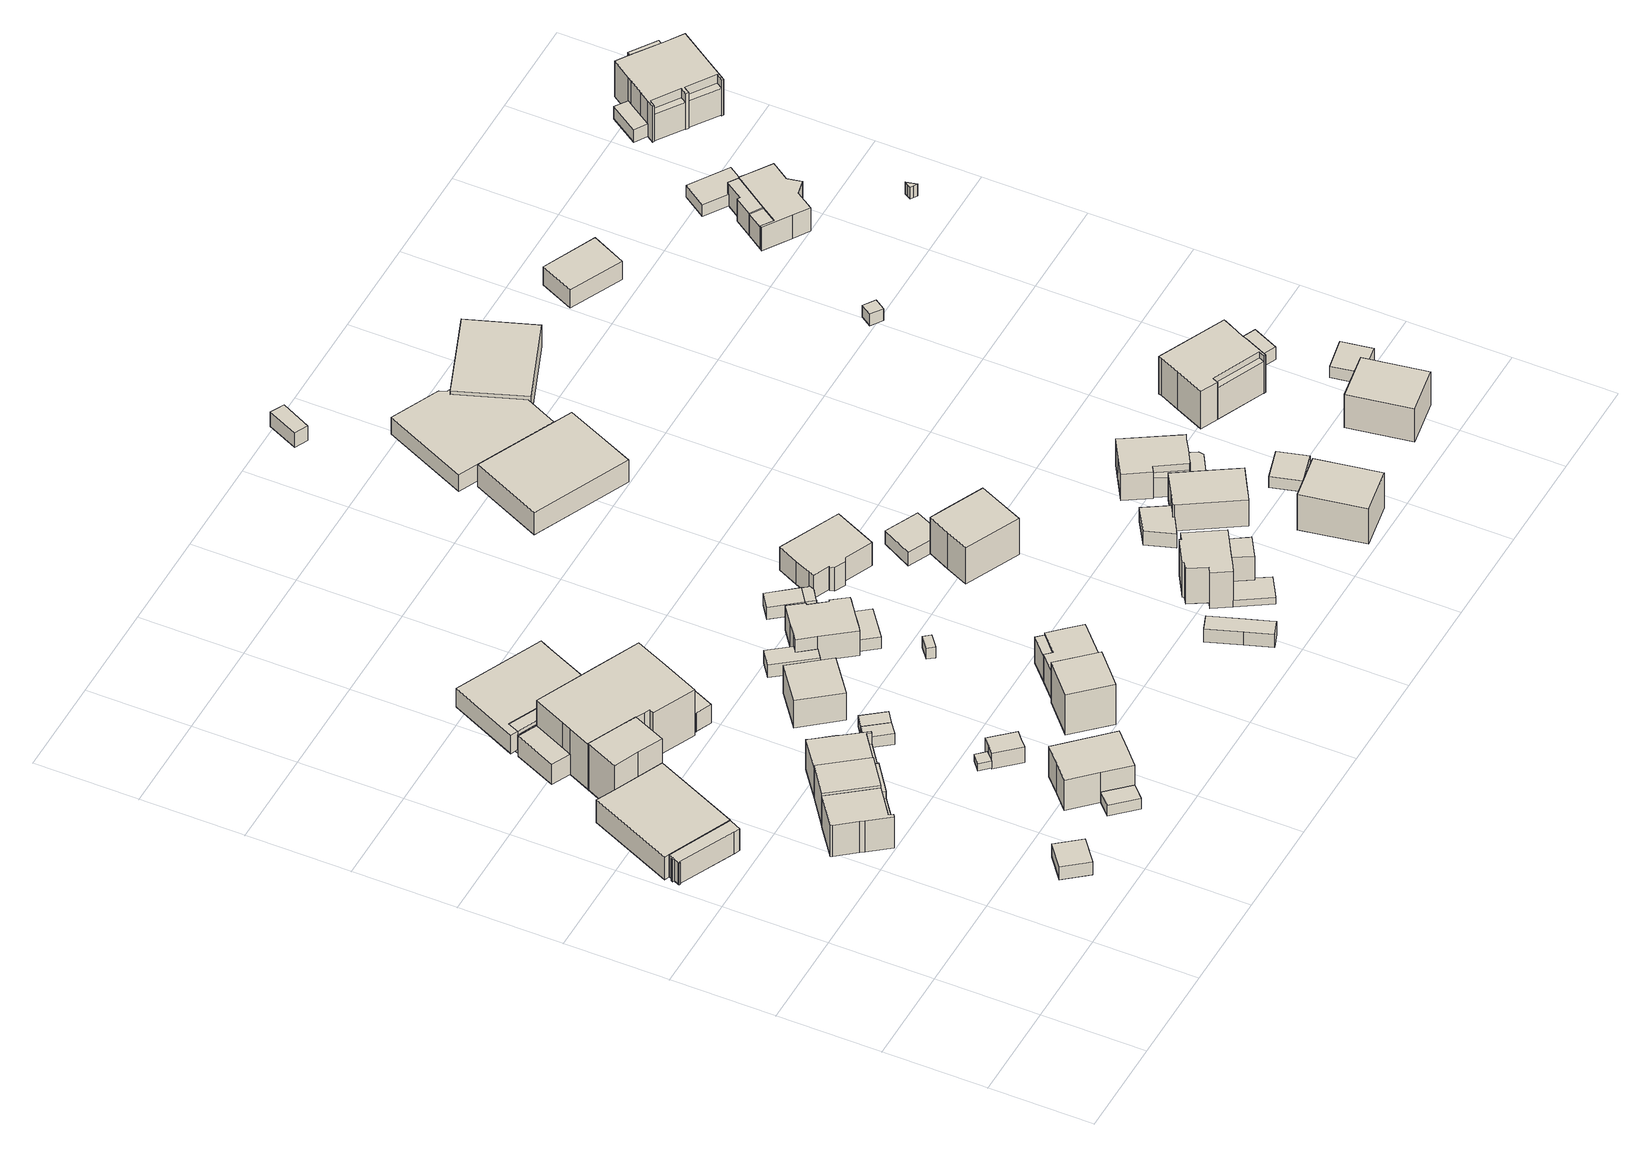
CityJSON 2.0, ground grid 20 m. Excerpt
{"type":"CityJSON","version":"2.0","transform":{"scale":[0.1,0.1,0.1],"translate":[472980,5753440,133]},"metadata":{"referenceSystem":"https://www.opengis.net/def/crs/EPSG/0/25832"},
"CityObjects":{
"building1":{"type":"Building","attributes":{"Gemeindeschluessel":"05711000","BezugspunktDach":"2100","function":"31001_9998","measuredHeight":3},"address":[{"country":"Germany","locality":"Bielefeld","thoroughfareNumber":"12","thoroughfareName":"Schlinghofstraße"}],"geometry":[{"type":"Solid","lod":"1","boundaries":[[[[0,1,2,3]],[[4,5,6,7]],[[4,7,3,2]],[[5,4,2,1]],[[6,5,1,0]],[[7,6,0,3]]]]}]},
"building2":{"type":"Building","attributes":{"Gemeindeschluessel":"05711000","function":"31001_1010"},"address":[{"country":"Germany","locality":"Bielefeld","thoroughfareNumber":"20b","thoroughfareName":"Schlinghofstraße"}],"children":["building2-1","building2-2"]},
"building2-1":{"type":"BuildingPart","attributes":{"BezugspunktDach":"2000","measuredHeight":10.7},"parents":["building2"],"geometry":[{"type":"Solid","lod":"1","boundaries":[[[[8,9,10,11,12,13,14,15,16,17]],[[18,19,20,21,22,23,24,25,26,27]],[[18,27,17,16]],[[19,18,16,15]],[[20,19,15,14]],[[21,20,14,13]],[[22,21,13,12]],[[23,22,12,11]],[[24,23,11,10]],[[25,24,10,9]],[[26,25,9,8]],[[27,26,8,17]]]]}]},
"building2-2":{"type":"BuildingPart","attributes":{"BezugspunktDach":"2000","measuredHeight":4.27},"address":[{"country":"Germany","locality":"Bielefeld","thoroughfareNumber":"20b","thoroughfareName":"Schlinghofstraße"}],"parents":["building2"],"geometry":[{"type":"Solid","lod":"1","boundaries":[[[[28,29,30,31]],[[32,33,34,35]],[[32,35,31,30]],[[33,32,30,29]],[[34,33,29,28]],[[35,34,28,31]]]]}]},
"building3":{"type":"Building","attributes":{"Gemeindeschluessel":"05711000","function":"31001_1010"},"address":[{"country":"Germany","locality":"Bielefeld","thoroughfareNumber":"20c","thoroughfareName":"Schlinghofstraße"}],"children":["building3-1","building3-2"]},
"building3-1":{"type":"BuildingPart","attributes":{"BezugspunktDach":"2000","measuredHeight":10.55},"parents":["building3"],"geometry":[{"type":"Solid","lod":"1","boundaries":[[[[36,37,38,39]],[[40,41,42,43]],[[40,43,39,38]],[[41,40,38,37]],[[42,41,37,36]],[[43,42,36,39]]]]}]},
"building3-2":{"type":"BuildingPart","attributes":{"BezugspunktDach":"2000","measuredHeight":5.67},"address":[{"country":"Germany","locality":"Bielefeld","thoroughfareNumber":"20c","thoroughfareName":"Schlinghofstraße"}],"parents":["building3"],"geometry":[{"type":"Solid","lod":"1","boundaries":[[[[44,45,46,47]],[[48,49,50,51]],[[48,51,47,46]],[[49,48,46,45]],[[50,49,45,44]],[[51,50,44,47]]]]}]},
"building4":{"type":"Building","attributes":{"Gemeindeschluessel":"05711000","function":"31001_2130"},"address":[{"country":"Germany","locality":"Bielefeld","thoroughfareNumber":"324","thoroughfareName":"Paderborner Straße"}],"children":["building4-1","building4-2","building4-3","building4-4","building4-5","building4-6","building4-7"]},
"building4-1":{"type":"BuildingPart","attributes":{"BezugspunktDach":"2000","measuredHeight":12.91},"parents":["building4"],"geometry":[{"type":"Solid","lod":"1","boundaries":[[[[52,53,54,55,56,57,58,59,60,61,62,63]],[[64,65,66,67,68,69,70,71,72,73,74,75]],[[64,75,63,62]],[[65,64,62,61]],[[66,65,61,60]],[[67,66,60,59]],[[68,67,59,58]],[[69,68,58,57]],[[70,69,57,56]],[[71,70,56,55]],[[72,71,55,54]],[[73,72,54,53]],[[74,73,53,52]],[[75,74,52,63]]]]}]},
"building4-2":{"type":"BuildingPart","attributes":{"BezugspunktDach":"2000","measuredHeight":5.13},"parents":["building4"],"geometry":[{"type":"Solid","lod":"1","boundaries":[[[[76,77,78,79,80,81,82,83,84,85,86,87,88]],[[89,90,91,92,93,94,95,96,97,98,99,100,101]],[[89,101,88,87]],[[90,89,87,86]],[[91,90,86,85]],[[92,91,85,84]],[[93,92,84,83]],[[94,93,83,82]],[[95,94,82,81]],[[96,95,81,80]],[[97,96,80,79]],[[98,97,79,78]],[[99,98,78,77]],[[100,99,77,76]],[[101,100,76,88]]]]}]},
"building4-3":{"type":"BuildingPart","attributes":{"BezugspunktDach":"2000","measuredHeight":5.25},"parents":["building4"],"geometry":[{"type":"Solid","lod":"1","boundaries":[[[[102,103,104,105,106,107]],[[89,101,108,109,110,111]],[[89,111,107,106]],[[101,89,106,105]],[[108,101,105,104]],[[109,108,104,103]],[[110,109,103,102]],[[111,110,102,107]]]]}]},
"building4-4":{"type":"BuildingPart","attributes":{"BezugspunktDach":"2000","measuredHeight":12.91},"parents":["building4"],"geometry":[{"type":"Solid","lod":"1","boundaries":[[[[112,113,114,115,116]],[[111,117,110,69,68]],[[111,68,116,115]],[[117,111,115,114]],[[110,117,114,113]],[[69,110,113,112]],[[68,69,112,116]]]]}]},
"building4-5":{"type":"BuildingPart","attributes":{"BezugspunktDach":"2000","measuredHeight":4.76},"parents":["building4"],"geometry":[{"type":"Solid","lod":"1","boundaries":[[[[118,119,120,121,122]],[[70,123,124,125,72]],[[70,72,122,121]],[[123,70,121,120]],[[124,123,120,119]],[[125,124,119,118]],[[72,125,118,122]]]]}]},
"building4-6":{"type":"BuildingPart","attributes":{"BezugspunktDach":"2000","measuredHeight":4.3},"address":[{"country":"Germany","locality":"Bielefeld","thoroughfareNumber":"324","thoroughfareName":"Paderborner Straße"}],"parents":["building4"],"geometry":[{"type":"Solid","lod":"1","boundaries":[[[[126,127,128,129,130,131,132,133,134,135,136,137,138]],[[139,140,141,142,143,144,145,146,147,148,149,150,151]],[[139,151,138,137]],[[140,139,137,136]],[[141,140,136,135]],[[142,141,135,134]],[[143,142,134,133]],[[144,143,133,132]],[[145,144,132,131]],[[146,145,131,130]],[[147,146,130,129]],[[148,147,129,128]],[[149,148,128,127]],[[150,149,127,126]],[[151,150,126,138]]]]}]},
"building4-7":{"type":"BuildingPart","attributes":{"BezugspunktDach":"2000","measuredHeight":1.51},"address":[{"country":"Germany","locality":"Bielefeld","thoroughfareNumber":"324","thoroughfareName":"Paderborner Straße"}],"parents":["building4"],"geometry":[{"type":"Solid","lod":"1","boundaries":[[[[152,153,154,155,156]],[[157,158,159,160,161]],[[157,161,156,155]],[[158,157,155,154]],[[159,158,154,153]],[[160,159,153,152]],[[161,160,152,156]]]]}]},
"building5":{"type":"Building","attributes":{"Gemeindeschluessel":"05711000","function":"31001_1010"},"address":[{"country":"Germany","locality":"Bielefeld","thoroughfareNumber":"20d","thoroughfareName":"Schlinghofstraße"}],"children":["building5-1","building5-2"]},
"building5-1":{"type":"BuildingPart","attributes":{"BezugspunktDach":"2000","measuredHeight":10.5},"parents":["building5"],"geometry":[{"type":"Solid","lod":"1","boundaries":[[[[162,163,164,165,166,167,168,169,170,171]],[[172,173,174,43,175,42,176,177,178,179]],[[172,179,171,170]],[[173,172,170,169]],[[174,173,169,168]],[[43,174,168,167]],[[175,43,167,166]],[[42,175,166,165]],[[176,42,165,164]],[[177,176,164,163]],[[178,177,163,162]],[[179,178,162,171]]]]}]},
"building5-2":{"type":"BuildingPart","attributes":{"BezugspunktDach":"2000","measuredHeight":4.15},"address":[{"country":"Germany","locality":"Bielefeld","thoroughfareNumber":"20d","thoroughfareName":"Schlinghofstraße"}],"parents":["building5"],"geometry":[{"type":"Solid","lod":"1","boundaries":[[[[180,181,182,183]],[[51,50,184,185]],[[51,185,183,182]],[[50,51,182,181]],[[184,50,181,180]],[[185,184,180,183]]]]}]},
"building6":{"type":"Building","attributes":{"Gemeindeschluessel":"05711000","BezugspunktDach":"2000","function":"31001_9998","measuredHeight":2.43},"address":[{"country":"Germany","locality":"Bielefeld","thoroughfareNumber":"10","thoroughfareName":"Schlinghofstraße"}],"geometry":[{"type":"Solid","lod":"1","boundaries":[[[[186,187,188,189]],[[190,191,192,193]],[[190,193,189,188]],[[191,190,188,187]],[[192,191,187,186]],[[193,192,186,189]]]]}]},
"building7":{"type":"Building","attributes":{"Gemeindeschluessel":"05711000","BezugspunktDach":"2000","function":"31001_9998","measuredHeight":2.54},"address":[{"country":"Germany","locality":"Bielefeld","thoroughfareNumber":"20d","thoroughfareName":"Schlinghofstraße"}],"geometry":[{"type":"Solid","lod":"1","boundaries":[[[[194,195,196,197,198,199]],[[179,177,200,201,202,203]],[[179,203,199,198]],[[177,179,198,197]],[[200,177,197,196]],[[201,200,196,195]],[[202,201,195,194]],[[203,202,194,199]]]]}]},
"building8":{"type":"Building","attributes":{"Gemeindeschluessel":"05711000","BezugspunktDach":"2000","function":"31001_1010","measuredHeight":9.44},"address":[{"country":"Germany","locality":"Bielefeld","thoroughfareNumber":"10","thoroughfareName":"Schlinghofstraße"}],"geometry":[{"type":"Solid","lod":"1","boundaries":[[[[204,205,206,207,208,209,210]],[[193,192,211,212,213,214,215]],[[193,215,210,209]],[[192,193,209,208]],[[211,192,208,207]],[[212,211,207,206]],[[213,212,206,205]],[[214,213,205,204]],[[215,214,204,210]]]]}]},
"building9":{"type":"Building","attributes":{"Gemeindeschluessel":"05711000","function":"51009_1610"},"address":[{"country":"Germany"}],"children":["building9-1","building9-2"]},
"building9-1":{"type":"BuildingPart","attributes":{"BezugspunktDach":"2000","measuredHeight":4.36},"parents":["building9"],"geometry":[{"type":"Solid","lod":"1","boundaries":[[[[216,217,218,219,220,221,222,223,224]],[[225,226,227,228,229,230,231,232,233]],[[225,233,224,223]],[[226,225,223,222]],[[227,226,222,221]],[[228,227,221,220]],[[229,228,220,219]],[[230,229,219,218]],[[231,230,218,217]],[[232,231,217,216]],[[233,232,216,224]]]]}]},
"building9-2":{"type":"BuildingPart","attributes":{"BezugspunktDach":"2000","measuredHeight":4.5},"address":[{"country":"Germany"}],"parents":["building9"],"geometry":[{"type":"Solid","lod":"1","boundaries":[[[[219,234,223,222,221,220]],[[235,236,237,238,239,240]],[[235,240,220,221]],[[236,235,221,222]],[[237,236,222,223]],[[238,237,223,234]],[[239,238,234,219]],[[240,239,219,220]]]]}]},
"building10":{"type":"Building","attributes":{"Gemeindeschluessel":"05711000","BezugspunktDach":"2000","function":"31001_9998","measuredHeight":1.91},"address":[{"country":"Germany","locality":"Bielefeld","thoroughfareNumber":"4","thoroughfareName":"Schlinghofstraße"}],"geometry":[{"type":"Solid","lod":"1","boundaries":[[[[241,242,243,244]],[[245,246,247,248]],[[245,248,244,243]],[[246,245,243,242]],[[247,246,242,241]],[[248,247,241,244]]]]}]},
"building11":{"type":"Building","attributes":{"Gemeindeschluessel":"05711000","BezugspunktDach":"2000","function":"31001_2460","measuredHeight":2.5},"address":[{"country":"Germany","locality":"Bielefeld","thoroughfareNumber":"1","thoroughfareName":"Schlinghofstraße"}],"geometry":[{"type":"Solid","lod":"1","boundaries":[[[[249,250,251,252]],[[253,254,255,256]],[[253,256,252,251]],[[254,253,251,250]],[[255,254,250,249]],[[256,255,249,252]]]]}]},
"building12":{"type":"Building","attributes":{"Gemeindeschluessel":"05711000","BezugspunktDach":"2000","function":"31001_9998","measuredHeight":4.39},"address":[{"country":"Germany","locality":"Bielefeld","thoroughfareNumber":"4","thoroughfareName":"Schlinghofstraße"}],"geometry":[{"type":"Solid","lod":"1","boundaries":[[[[257,258,259,260,261,262]],[[263,264,265,266,267,268]],[[263,268,262,261]],[[264,263,261,260]],[[265,264,260,259]],[[266,265,259,258]],[[267,266,258,257]],[[268,267,257,262]]]]}]},
"building13":{"type":"Building","attributes":{"Gemeindeschluessel":"05711000","BezugspunktDach":"2000","function":"31001_2460","measuredHeight":2.41},"address":[{"country":"Germany","locality":"Bielefeld","thoroughfareNumber":"20e","thoroughfareName":"Schlinghofstraße"}],"geometry":[{"type":"Solid","lod":"1","boundaries":[[[[269,249,252,270]],[[271,272,273,274]],[[271,274,270,252]],[[272,271,252,249]],[[273,272,249,269]],[[274,273,269,270]]]]}]},
"building14":{"type":"Building","attributes":{"Gemeindeschluessel":"05711000","BezugspunktDach":"2000","function":"31001_1010","measuredHeight":9.03},"address":[{"country":"Germany","locality":"Bielefeld","thoroughfareNumber":"20e","thoroughfareName":"Schlinghofstraße"}],"geometry":[{"type":"Solid","lod":"1","boundaries":[[[[275,276,277,278]],[[279,280,281,282]],[[279,282,278,277]],[[280,279,277,276]],[[281,280,276,275]],[[282,281,275,278]]]]}]},
"building15":{"type":"Building","attributes":{"Gemeindeschluessel":"05711000","BezugspunktDach":"2000","function":"31001_2460","measuredHeight":2.98},"address":[{"country":"Germany","locality":"Bielefeld","thoroughfareNumber":"20g","thoroughfareName":"Schlinghofstraße"}],"geometry":[{"type":"Solid","lod":"1","boundaries":[[[[283,284,285,286,287,288]],[[289,290,291,292,293,294]],[[289,294,288,287]],[[290,289,287,286]],[[291,290,286,285]],[[292,291,285,284]],[[293,292,284,283]],[[294,293,283,288]]]]}]},
"building16":{"type":"Building","attributes":{"Gemeindeschluessel":"05711000","function":"31001_1010"},"address":[{"country":"Germany","locality":"Bielefeld","thoroughfareNumber":"4","thoroughfareName":"Schlinghofstraße"}],"children":["building16-1","building16-2"]},
"building16-1":{"type":"BuildingPart","attributes":{"BezugspunktDach":"2000","measuredHeight":11.7},"parents":["building16"],"geometry":[{"type":"Solid","lod":"1","boundaries":[[[[295,296,297,298]],[[299,300,301,302]],[[299,302,298,297]],[[300,299,297,296]],[[301,300,296,295]],[[302,301,295,298]]]]}]},
"building16-2":{"type":"BuildingPart","attributes":{"BezugspunktDach":"2000","measuredHeight":9.67},"address":[{"country":"Germany","locality":"Bielefeld","thoroughfareNumber":"4","thoroughfareName":"Schlinghofstraße"}],"parents":["building16"],"geometry":[{"type":"Solid","lod":"1","boundaries":[[[[303,304,305,306,307,308,309,310]],[[311,312,313,314,315,316,317,318]],[[311,318,310,309]],[[312,311,309,308]],[[313,312,308,307]],[[314,313,307,306]],[[315,314,306,305]],[[316,315,305,304]],[[317,316,304,303]],[[318,317,303,310]]]]}]},
"building17":{"type":"Building","attributes":{"Gemeindeschluessel":"05711000","BezugspunktDach":"2000","function":"51009_1610","measuredHeight":5.97},"address":[{"country":"Germany"}],"geometry":[{"type":"Solid","lod":"1","boundaries":[[[[319,320,321,322]],[[316,315,323,317]],[[316,317,322,321]],[[315,316,321,320]],[[323,315,320,319]],[[317,323,319,322]]]]}]},
"building18":{"type":"Building","attributes":{"Gemeindeschluessel":"05711000","function":"31001_1010"},"address":[{"country":"Germany","locality":"Bielefeld","thoroughfareNumber":"20g","thoroughfareName":"Schlinghofstraße"}],"children":["building18-1","building18-2","building18-3"]},
"building18-1":{"type":"BuildingPart","attributes":{"BezugspunktDach":"2000","measuredHeight":7.51},"parents":["building18"],"geometry":[{"type":"Solid","lod":"1","boundaries":[[[[324,325,326,327,328,329,330,331,332,333,334,335,336,337,338]],[[339,340,341,342,343,344,345,346,347,348,349,350,351,352,353]],[[339,353,338,337]],[[340,339,337,336]],[[341,340,336,335]],[[342,341,335,334]],[[343,342,334,333]],[[344,343,333,332]],[[345,344,332,331]],[[346,345,331,330]],[[347,346,330,329]],[[348,347,329,328]],[[349,348,328,327]],[[350,349,327,326]],[[351,350,326,325]],[[352,351,325,324]],[[353,352,324,338]]]]}]},
"building18-2":{"type":"BuildingPart","attributes":{"BezugspunktDach":"2000","measuredHeight":2.71},"address":[{"country":"Germany","locality":"Bielefeld","thoroughfareNumber":"20g","thoroughfareName":"Schlinghofstraße"}],"parents":["building18"],"geometry":[{"type":"Solid","lod":"1","boundaries":[[[[354,355,356,357]],[[358,359,360,361]],[[358,361,357,356]],[[359,358,356,355]],[[360,359,355,354]],[[361,360,354,357]]]]}]},
"building18-3":{"type":"BuildingPart","attributes":{"BezugspunktDach":"2000","measuredHeight":3.85},"address":[{"country":"Germany","locality":"Bielefeld","thoroughfareNumber":"20g","thoroughfareName":"Schlinghofstraße"}],"parents":["building18"],"geometry":[{"type":"Solid","lod":"1","boundaries":[[[[362,363,364,365]],[[366,367,368,369]],[[366,369,365,364]],[[367,366,364,363]],[[368,367,363,362]],[[369,368,362,365]]]]}]},
"building19":{"type":"Building","attributes":{"Gemeindeschluessel":"05711000","BezugspunktDach":"2000","function":"31001_9998","measuredHeight":3.21},"address":[{"country":"Germany","locality":"Bielefeld","thoroughfareNumber":"20g","thoroughfareName":"Schlinghofstraße"}],"geometry":[{"type":"Solid","lod":"1","boundaries":[[[[370,371,372,373]],[[374,375,376,377]],[[374,377,373,372]],[[375,374,372,371]],[[376,375,371,370]],[[377,376,370,373]]]]}]},
"building20":{"type":"Building","attributes":{"Gemeindeschluessel":"05711000","function":"31001_2460"},"address":[{"country":"Germany","locality":"Bielefeld","thoroughfareNumber":"20h","thoroughfareName":"Schlinghofstraße"}],"children":["building20-1","building20-2"]},
"building20-1":{"type":"BuildingPart","attributes":{"BezugspunktDach":"2000","measuredHeight":2.82},"parents":["building20"],"geometry":[{"type":"Solid","lod":"1","boundaries":[[[[378,379,380,381]],[[382,383,384,385]],[[382,385,381,380]],[[383,382,380,379]],[[384,383,379,378]],[[385,384,378,381]]]]}]},
"building20-2":{"type":"BuildingPart","attributes":{"BezugspunktDach":"2000","measuredHeight":2.73},"address":[{"country":"Germany","locality":"Bielefeld","thoroughfareNumber":"20h","thoroughfareName":"Schlinghofstraße"}],"parents":["building20"],"geometry":[{"type":"Solid","lod":"1","boundaries":[[[[386,387,388,381,380,389,390]],[[391,392,393,394,395,396,397]],[[391,397,390,389]],[[392,391,389,380]],[[393,392,380,381]],[[394,393,381,388]],[[395,394,388,387]],[[396,395,387,386]],[[397,396,386,390]]]]}]},
"building21":{"type":"Building","attributes":{"Gemeindeschluessel":"05711000","BezugspunktDach":"2000","function":"51009_1611","measuredHeight":3.09},"address":[{"country":"Germany"}],"geometry":[{"type":"Solid","lod":"1","boundaries":[[[[398,399,400,401,402,403,404]],[[405,406,407,408,409,410,411]],[[405,411,404,403]],[[406,405,403,402]],[[407,406,402,401]],[[408,407,401,400]],[[409,408,400,399]],[[410,409,399,398]],[[411,410,398,404]]]]}]},
"building22":{"type":"Building","attributes":{"Gemeindeschluessel":"05711000","BezugspunktDach":"2000","function":"31001_1010","measuredHeight":7.48},"address":[{"country":"Germany","locality":"Bielefeld","thoroughfareNumber":"20h","thoroughfareName":"Schlinghofstraße"}],"geometry":[{"type":"Solid","lod":"1","boundaries":[[[[412,413,414,415,416,417,418,419,420,421,422,423,424]],[[425,426,427,428,429,430,431,432,433,434,435,436,437]],[[425,437,424,423]],[[426,425,423,422]],[[427,426,422,421]],[[428,427,421,420]],[[429,428,420,419]],[[430,429,419,418]],[[431,430,418,417]],[[432,431,417,416]],[[433,432,416,415]],[[434,433,415,414]],[[435,434,414,413]],[[436,435,413,412]],[[437,436,412,424]]]]}]},
"building23":{"type":"Building","attributes":{"Gemeindeschluessel":"05711000","BezugspunktDach":"2100","function":"31001_9998","measuredHeight":1.46},"address":[{"country":"Germany","locality":"Bielefeld","thoroughfareNumber":"5","thoroughfareName":"Schlinghofstraße"}],"geometry":[{"type":"Solid","lod":"1","boundaries":[[[[438,439,440,441,442,443]],[[444,445,446,447,448,449]],[[444,449,443,442]],[[445,444,442,441]],[[446,445,441,440]],[[447,446,440,439]],[[448,447,439,438]],[[449,448,438,443]]]]}]},
"building24":{"type":"Building","attributes":{"Gemeindeschluessel":"05711000","BezugspunktDach":"2000","function":"31001_1010","measuredHeight":10.17},"address":[{"country":"Germany","locality":"Bielefeld","thoroughfareNumber":"2","thoroughfareName":"Schlinghofstraße"}],"geometry":[{"type":"Solid","lod":"1","boundaries":[[[[450,451,452,453,454,455,456]],[[457,458,459,460,461,462,463]],[[457,463,456,455]],[[458,457,455,454]],[[459,458,454,453]],[[460,459,453,452]],[[461,460,452,451]],[[462,461,451,450]],[[463,462,450,456]]]]}]},
"building25":{"type":"Building","attributes":{"Gemeindeschluessel":"05711000","function":"31001_1010"},"address":[{"country":"Germany","locality":"Bielefeld","thoroughfareNumber":"5","thoroughfareName":"Schlinghofstraße"}],"children":["building25-1","building25-2"]},
"building25-1":{"type":"BuildingPart","attributes":{"BezugspunktDach":"2000","measuredHeight":11.43},"parents":["building25"],"geometry":[{"type":"Solid","lod":"1","boundaries":[[[[464,465,466,467,468,469,470,471,472,473,474,475]],[[476,449,477,448,478,479,480,481,482,483,484,485]],[[476,485,475,474]],[[449,476,474,473]],[[477,449,473,472]],[[448,477,472,471]],[[478,448,471,470]],[[479,478,470,469]],[[480,479,469,468]],[[481,480,468,467]],[[482,481,467,466]],[[483,482,466,465]],[[484,483,465,464]],[[485,484,464,475]]]]}]},
"building25-2":{"type":"BuildingPart","attributes":{"BezugspunktDach":"2000","measuredHeight":7.04},"parents":["building25"],"geometry":[{"type":"Solid","lod":"1","boundaries":[[[[486,487,488,489,490,491]],[[444,449,492,493,494,445]],[[444,445,491,490]],[[449,444,490,489]],[[492,449,489,488]],[[493,492,488,487]],[[494,493,487,486]],[[445,494,486,491]]]]}]},
"building26":{"type":"Building","attributes":{"Gemeindeschluessel":"05711000","BezugspunktDach":"2000","function":"31001_9998","measuredHeight":3.1},"address":[{"country":"Germany","locality":"Bielefeld","thoroughfareNumber":"2","thoroughfareName":"Schlinghofstraße"}],"geometry":[{"type":"Solid","lod":"1","boundaries":[[[[495,496,497,498,499]],[[500,501,502,503,504]],[[500,504,499,498]],[[501,500,498,497]],[[502,501,497,496]],[[503,502,496,495]],[[504,503,495,499]]]]}]},
"building27":{"type":"Building","attributes":{"Gemeindeschluessel":"05711000","BezugspunktDach":"2000","function":"51009_1610","measuredHeight":5.11},"address":[{"country":"Germany"}],"geometry":[{"type":"Solid","lod":"1","boundaries":[[[[505,506,507,508]],[[509,510,511,512]],[[509,512,508,507]],[[510,509,507,506]],[[511,510,506,505]],[[512,511,505,508]]]]}]},
"building28":{"type":"Building","attributes":{"Gemeindeschluessel":"05711000","BezugspunktDach":"2000","function":"31001_2100","measuredHeight":3.31},"address":[{"country":"Germany","locality":"Bielefeld","thoroughfareNumber":"319","thoroughfareName":"Paderborner Straße"}],"geometry":[{"type":"Solid","lod":"1","boundaries":[[[[513,514,515,516]],[[517,518,519,520]],[[517,520,516,515]],[[518,517,515,514]],[[519,518,514,513]],[[520,519,513,516]]]]}]},
"building29":{"type":"Building","attributes":{"Gemeindeschluessel":"05711000","BezugspunktDach":"2000","function":"31001_2460","measuredHeight":3.36},"address":[{"country":"Germany","locality":"Bielefeld","thoroughfareNumber":"3","thoroughfareName":"Schlinghofstraße"}],"geometry":[{"type":"Solid","lod":"1","boundaries":[[[[521,522,523,524,525,526]],[[527,528,529,530,531,532]],[[527,532,526,525]],[[528,527,525,524]],[[529,528,524,523]],[[530,529,523,522]],[[531,530,522,521]],[[532,531,521,526]]]]}]},
"building30":{"type":"Building","attributes":{"Gemeindeschluessel":"05711000","BezugspunktDach":"2000","function":"31001_2130","measuredHeight":3.93},"address":[{"country":"Germany","locality":"Bielefeld","thoroughfareNumber":"319","thoroughfareName":"Paderborner Straße"}],"geometry":[{"type":"Solid","lod":"1","boundaries":[[[[533,534,535,536,537,538,539,540,541,542,543,544,545,546]],[[547,548,549,550,551,552,553,554,555,556,557,558,559,560]],[[547,560,546,545]],[[548,547,545,544]],[[549,548,544,543]],[[550,549,543,542]],[[551,550,542,541]],[[552,551,541,540]],[[553,552,540,539]],[[554,553,539,538]],[[555,554,538,537]],[[556,555,537,536]],[[557,556,536,535]],[[558,557,535,534]],[[559,558,534,533]],[[560,559,533,546]]]]}]},
"building31":{"type":"Building","attributes":{"Gemeindeschluessel":"05711000","BezugspunktDach":"2000","function":"31001_1010","measuredHeight":8.45},"address":[{"country":"Germany","locality":"Bielefeld","thoroughfareNumber":"3","thoroughfareName":"Schlinghofstraße"}],"geometry":[{"type":"Solid","lod":"1","boundaries":[[[[561,562,563,564,565,566,567,568,569,570]],[[571,572,573,574,575,576,577,578,579,580]],[[571,580,570,569]],[[572,571,569,568]],[[573,572,568,567]],[[574,573,567,566]],[[575,574,566,565]],[[576,575,565,564]],[[577,576,564,563]],[[578,577,563,562]],[[579,578,562,561]],[[580,579,561,570]]]]}]},
"building32":{"type":"Building","attributes":{"Gemeindeschluessel":"05711000","BezugspunktDach":"2000","function":"31001_1010","measuredHeight":9.52},"address":[{"country":"Germany","locality":"Bielefeld","thoroughfareNumber":"6","thoroughfareName":"Am Buschhof"}],"geometry":[{"type":"Solid","lod":"1","boundaries":[[[[581,582,583,584]],[[585,586,587,588]],[[585,588,584,583]],[[586,585,583,582]],[[587,586,582,581]],[[588,587,581,584]]]]}]},
"building33":{"type":"Building","attributes":{"Gemeindeschluessel":"05711000","function":"31001_1010"},"address":[{"country":"Germany","locality":"Bielefeld","thoroughfareNumber":"3a","thoroughfareName":"Schlinghofstraße"}],"children":["building33-1","building33-2","building33-3","building33-4"]},
"building33-1":{"type":"BuildingPart","attributes":{"BezugspunktDach":"2000","measuredHeight":9.43},"parents":["building33"],"geometry":[{"type":"Solid","lod":"1","boundaries":[[[[589,590,591,592,593,594,595,596,597,598,599]],[[600,601,602,603,604,605,606,607,608,609,610]],[[600,610,599,598]],[[601,600,598,597]],[[602,601,597,596]],[[603,602,596,595]],[[604,603,595,594]],[[605,604,594,593]],[[606,605,593,592]],[[607,606,592,591]],[[608,607,591,590]],[[609,608,590,589]],[[610,609,589,599]]]]}]},
"building33-2":{"type":"BuildingPart","attributes":{"BezugspunktDach":"2000","measuredHeight":2.57},"address":[{"country":"Germany","locality":"Bielefeld","thoroughfareNumber":"3a","thoroughfareName":"Schlinghofstraße"}],"parents":["building33"],"geometry":[{"type":"Solid","lod":"1","boundaries":[[[[611,612,613,614,615,616]],[[617,618,619,620,621,622]],[[617,622,616,615]],[[618,617,615,614]],[[619,618,614,613]],[[620,619,613,612]],[[621,620,612,611]],[[622,621,611,616]]]]}]},
"building33-3":{"type":"BuildingPart","attributes":{"BezugspunktDach":"2000","measuredHeight":2.95},"address":[{"country":"Germany","locality":"Bielefeld","thoroughfareNumber":"3a","thoroughfareName":"Schlinghofstraße"}],"parents":["building33"],"geometry":[{"type":"Solid","lod":"1","boundaries":[[[[623,624,625,626,627]],[[628,629,630,631,632]],[[628,632,627,626]],[[629,628,626,625]],[[630,629,625,624]],[[631,630,624,623]],[[632,631,623,627]]]]}]},
"building33-4":{"type":"BuildingPart","attributes":{"BezugspunktDach":"2000","measuredHeight":5.09},"address":[{"country":"Germany","locality":"Bielefeld","thoroughfareNumber":"3a","thoroughfareName":"Schlinghofstraße"}],"parents":["building33"],"geometry":[{"type":"Solid","lod":"1","boundaries":[[[[633,634,635,636,637,638]],[[639,640,641,642,643,644]],[[639,644,638,637]],[[640,639,637,636]],[[641,640,636,635]],[[642,641,635,634]],[[643,642,634,633]],[[644,643,633,638]]]]}]},
"building34":{"type":"Building","attributes":{"Gemeindeschluessel":"05711000","BezugspunktDach":"2000","function":"51009_1610","measuredHeight":5.02},"address":[{"country":"Germany"}],"geometry":[{"type":"Solid","lod":"1","boundaries":[[[[645,646,647,648]],[[649,650,651,652]],[[649,652,648,647]],[[650,649,647,646]],[[651,650,646,645]],[[652,651,645,648]]]]}]},
"building35":{"type":"Building","attributes":{"Gemeindeschluessel":"05711000","BezugspunktDach":"2000","function":"31001_2460","measuredHeight":2.63},"address":[{"country":"Germany","locality":"Bielefeld","thoroughfareNumber":"6","thoroughfareName":"Am Buschhof"}],"geometry":[{"type":"Solid","lod":"1","boundaries":[[[[653,654,655,656]],[[657,658,659,660]],[[657,660,656,655]],[[658,657,655,654]],[[659,658,654,653]],[[660,659,653,656]]]]}]},
"building36":{"type":"Building","attributes":{"Gemeindeschluessel":"05711000","BezugspunktDach":"2000","function":"31001_1010","measuredHeight":9.06},"address":[{"country":"Germany","locality":"Bielefeld","thoroughfareNumber":"4","thoroughfareName":"Am Buschhof"}],"geometry":[{"type":"Solid","lod":"1","boundaries":[[[[661,662,663,664]],[[665,666,667,668]],[[665,668,664,663]],[[666,665,663,662]],[[667,666,662,661]],[[668,667,661,664]]]]}]},
"building37":{"type":"Building","attributes":{"Gemeindeschluessel":"05711000","function":"31001_1010"},"address":[{"country":"Germany","locality":"Bielefeld","thoroughfareNumber":"1","thoroughfareName":"Schlinghofstraße"}],"children":["building37-1","building37-2"]},
"building37-1":{"type":"BuildingPart","attributes":{"BezugspunktDach":"2000","measuredHeight":10.71},"parents":["building37"],"geometry":[{"type":"Solid","lod":"1","boundaries":[[[[669,670,671,672,673,674,675,676,677,678,679,680,681]],[[682,683,684,685,686,687,688,689,690,691,692,693,694]],[[682,694,681,680]],[[683,682,680,679]],[[684,683,679,678]],[[685,684,678,677]],[[686,685,677,676]],[[687,686,676,675]],[[688,687,675,674]],[[689,688,674,673]],[[690,689,673,672]],[[691,690,672,671]],[[692,691,671,670]],[[693,692,670,669]],[[694,693,669,681]]]]}]},
"building37-2":{"type":"BuildingPart","attributes":{"BezugspunktDach":"2000","measuredHeight":7.63},"address":[{"country":"Germany","locality":"Bielefeld","thoroughfareNumber":"1","thoroughfareName":"Schlinghofstraße"}],"parents":["building37"],"geometry":[{"type":"Solid","lod":"1","boundaries":[[[[695,696,697,698]],[[699,700,701,702]],[[699,702,698,697]],[[700,699,697,696]],[[701,700,696,695]],[[702,701,695,698]]]]}]},
"building38":{"type":"Building","attributes":{"Gemeindeschluessel":"05711000","BezugspunktDach":"2000","function":"31001_2500","measuredHeight":2.75},"address":[{"country":"Germany","locality":"Bielefeld","thoroughfareNumber":"13","thoroughfareName":"Paderborner Straße"}],"geometry":[{"type":"Solid","lod":"1","boundaries":[[[[703,704,705,706]],[[707,708,709,710]],[[707,710,706,705]],[[708,707,705,704]],[[709,708,704,703]],[[710,709,703,706]]]]}]},
"building39":{"type":"Building","attributes":{"Gemeindeschluessel":"05711000","BezugspunktDach":"2000","function":"31001_2100","measuredHeight":4.25},"address":[{"country":"Germany","locality":"Bielefeld","thoroughfareNumber":"319","thoroughfareName":"Paderborner Straße"}],"geometry":[{"type":"Solid","lod":"1","boundaries":[[[[711,712,713,714]],[[715,716,717,718]],[[715,718,714,713]],[[716,715,713,712]],[[717,716,712,711]],[[718,717,711,714]]]]}]},
"building40":{"type":"Building","attributes":{"Gemeindeschluessel":"05711000","BezugspunktDach":"2000","function":"31001_2460","measuredHeight":2.94},"address":[{"country":"Germany","locality":"Bielefeld","thoroughfareNumber":"1","thoroughfareName":"Schlinghofstraße"}],"geometry":[{"type":"Solid","lod":"1","boundaries":[[[[719,720,721,722]],[[723,724,725,726]],[[723,726,722,721]],[[724,723,721,720]],[[725,724,720,719]],[[726,725,719,722]]]]}]},
"building41":{"type":"Building","attributes":{"Gemeindeschluessel":"05711000","BezugspunktDach":"2000","function":"31001_2460","measuredHeight":2.57},"address":[{"country":"Germany","locality":"Bielefeld","thoroughfareNumber":"4","thoroughfareName":"Am Buschhof"}],"geometry":[{"type":"Solid","lod":"1","boundaries":[[[[727,728,729,730]],[[731,732,733,734]],[[731,734,730,729]],[[732,731,729,728]],[[733,732,728,727]],[[734,733,727,730]]]]}]},
"building42":{"type":"Building","attributes":{"Gemeindeschluessel":"05711000","function":"31001_1010"},"address":[{"country":"Germany","locality":"Bielefeld","thoroughfareNumber":"1","thoroughfareName":"Schopketalweg"}],"children":["building42-1","building42-2","building42-3"]},
"building42-1":{"type":"BuildingPart","attributes":{"BezugspunktDach":"2000","measuredHeight":7.89},"parents":["building42"],"geometry":[{"type":"Solid","lod":"1","boundaries":[[[[735,736,737,738,739,740,741,742,743,744,745,746,747]],[[748,749,750,751,752,753,754,755,756,757,758,759,760]],[[748,760,747,746]],[[749,748,746,745]],[[750,749,745,744]],[[751,750,744,743]],[[752,751,743,742]],[[753,752,742,741]],[[754,753,741,740]],[[755,754,740,739]],[[756,755,739,738]],[[757,756,738,737]],[[758,757,737,736]],[[759,758,736,735]],[[760,759,735,747]]]]}]},
"building42-2":{"type":"BuildingPart","attributes":{"BezugspunktDach":"2000","measuredHeight":5.2},"parents":["building42"],"geometry":[{"type":"Solid","lod":"1","boundaries":[[[[761,762,763,764,765,766,767]],[[755,768,769,770,771,772,756]],[[755,756,767,766]],[[768,755,766,765]],[[769,768,765,764]],[[770,769,764,763]],[[771,770,763,762]],[[772,771,762,761]],[[756,772,761,767]]]]}]},
"building42-3":{"type":"BuildingPart","attributes":{"BezugspunktDach":"2000","measuredHeight":6.3},"address":[{"country":"Germany","locality":"Bielefeld","thoroughfareNumber":"1","thoroughfareName":"Schopketalweg"}],"parents":["building42"],"geometry":[{"type":"Solid","lod":"1","boundaries":[[[[773,774,775,776]],[[754,753,768,755]],[[754,755,776,775]],[[753,754,775,774]],[[768,753,774,773]],[[755,768,773,776]]]]}]},
"building43":{"type":"Building","attributes":{"Gemeindeschluessel":"05711000","BezugspunktDach":"2000","function":"31001_9998","measuredHeight":2.72},"address":[{"country":"Germany","locality":"Bielefeld","thoroughfareNumber":"1","thoroughfareName":"Schopketalweg"}],"geometry":[{"type":"Solid","lod":"1","boundaries":[[[[777,778,779,780,781,782]],[[757,772,771,783,784,785]],[[757,785,782,781]],[[772,757,781,780]],[[771,772,780,779]],[[783,771,779,778]],[[784,783,778,777]],[[785,784,777,782]]]]}]},
"building44":{"type":"Building","attributes":{"Gemeindeschluessel":"05711000","BezugspunktDach":"2000","function":"51009_1610","measuredHeight":2.65},"address":[{"country":"Germany"}],"geometry":[{"type":"Solid","lod":"1","boundaries":[[[[786,787,788,789,790]],[[791,792,793,794,795]],[[791,795,790,789]],[[792,791,789,788]],[[793,792,788,787]],[[794,793,787,786]],[[795,794,786,790]]]]}]},
"building45":{"type":"Building","attributes":{"Gemeindeschluessel":"05711000","BezugspunktDach":"2000","function":"31001_9998","measuredHeight":2.83},"address":[{"country":"Germany","locality":"Bielefeld","thoroughfareNumber":"3","thoroughfareName":"Schopketalweg"}],"geometry":[{"type":"Solid","lod":"1","boundaries":[[[[796,797,798,799]],[[800,801,802,803]],[[800,803,799,798]],[[801,800,798,797]],[[802,801,797,796]],[[803,802,796,799]]]]}]},
"building46":{"type":"Building","attributes":{"Gemeindeschluessel":"05711000","function":"31001_1010"},"address":[{"country":"Germany","locality":"Bielefeld","thoroughfareNumber":"3","thoroughfareName":"Schopketalweg"}],"children":["building46-1","building46-2","building46-3","building46-4"]},
"building46-1":{"type":"BuildingPart","attributes":{"BezugspunktDach":"2000","measuredHeight":10.72},"parents":["building46"],"geometry":[{"type":"Solid","lod":"1","boundaries":[[[[804,805,806,807,808,809,810,811,812,813,814,815,816,817,818,819,820,821,822]],[[823,824,825,826,827,828,829,830,831,832,833,834,835,836,800,837,838,803,839]],[[823,839,822,821]],[[824,823,821,820]],[[825,824,820,819]],[[826,825,819,818]],[[827,826,818,817]],[[828,827,817,816]],[[829,828,816,815]],[[830,829,815,814]],[[831,830,814,813]],[[832,831,813,812]],[[833,832,812,811]],[[834,833,811,810]],[[835,834,810,809]],[[836,835,809,808]],[[800,836,808,807]],[[837,800,807,806]],[[838,837,806,805]],[[803,838,805,804]],[[839,803,804,822]]]]}]},
"building46-2":{"type":"BuildingPart","attributes":{"BezugspunktDach":"2000","measuredHeight":6.84},"parents":["building46"],"geometry":[{"type":"Solid","lod":"1","boundaries":[[[[840,841,842,843]],[[824,823,844,845]],[[824,845,843,842]],[[823,824,842,841]],[[844,823,841,840]],[[845,844,840,843]]]]}]},
"building46-3":{"type":"BuildingPart","attributes":{"BezugspunktDach":"2000","measuredHeight":6.16},"address":[{"country":"Germany","locality":"Bielefeld","thoroughfareNumber":"3","thoroughfareName":"Schopketalweg"}],"parents":["building46"],"geometry":[{"type":"Solid","lod":"1","boundaries":[[[[846,847,848,849]],[[850,851,852,853]],[[850,853,849,848]],[[851,850,848,847]],[[852,851,847,846]],[[853,852,846,849]]]]}]},
"building46-4":{"type":"BuildingPart","attributes":{"BezugspunktDach":"2000","measuredHeight":6.3},"address":[{"country":"Germany","locality":"Bielefeld","thoroughfareNumber":"3","thoroughfareName":"Schopketalweg"}],"parents":["building46"],"geometry":[{"type":"Solid","lod":"1","boundaries":[[[[854,855,856,857]],[[858,859,860,861]],[[858,861,857,856]],[[859,858,856,855]],[[860,859,855,854]],[[861,860,854,857]]]]}]}
},
"vertices":[
[352,152,41],[307,116,41],[343,71,41],[388,107,41],[343,71,11],[307,116,11],[352,152,11],[388,107,11],
[249,410,88],[303,450,88],[272,490,88],[241,531,88],[182,486,88],[184,482,88],[213,446,88],[218,438,88],[249,398,88],[254,402,88],[249,398,16],[218,438,16],[213,446,16],[184,482,16],[182,486,16],[241,531,16],[272,490,16],[303,450,16],[249,410,16],[254,402,16],
[303,450,62],[249,410,62],[254,402,62],[308,443,62],[254,402,19],[249,410,19],[303,450,19],[308,443,19],
[297,573,94],[241,531,94],[303,450,94],[359,492,94],[303,450,18],[241,531,18],[297,573,18],[359,492,18],
[359,492,78],[303,450,78],[308,443,78],[365,485,78],[308,443,21],[303,450,21],[359,492,21],[365,485,21],
[410,959,121],[326,997,121],[207,1051,121],[178,988,121],[169,969,121],[149,925,121],[243,882,121],[260,874,121],[270,869,121],[266,861,121],[348,823,121],[381,895,121],[348,823,15],[266,861,15],[270,869,15],[260,874,15],[243,882,15],[149,925,15],[169,969,15],[178,988,15],[207,1051,15],[326,997,15],[410,959,15],[381,895,15],
[14,699,66],[11,701,66],[9,697,66],[13,696,66],[8,686,66],[7,684,66],[9,683,66],[10,685,66],[117,635,66],[128,630,66],[139,652,66],[139,653,66],[18,708,66],[139,653,15],[139,652,15],[128,630,15],[117,635,15],[10,685,15],[9,683,15],[7,684,15],[8,686,15],[13,696,15],[9,697,15],[11,701,15],[14,699,15],[18,708,15],
[119,861,67],[83,878,67],[8,712,67],[18,708,67],[139,653,67],[214,818,67],[8,712,15],[83,878,15],[119,861,15],[214,818,15],
[149,925,123],[119,861,123],[167,840,123],[214,818,123],[243,882,123],[167,840,15],
[190,1059,62],[170,1068,62],[133,986,62],[169,969,62],[207,1051,62],[133,986,15],[170,1068,15],[190,1059,15],
[170,1068,64],[190,1059,64],[326,997,64],[410,959,64],[348,823,64],[351,822,64],[351,823,64],[382,809,64],[458,975,64],[446,980,64],[329,1034,64],[308,1032,64],[180,1091,64],[308,1032,21],[329,1034,21],[446,980,21],[458,975,21],[382,809,21],[351,823,21],[351,822,21],[348,823,21],[410,959,21],[326,997,21],[190,1059,21],[170,1068,21],[180,1091,21],
[260,874,34],[256,866,34],[256,865,34],[266,861,34],[270,869,34],[266,861,19],[256,865,19],[256,866,19],[260,874,19],[270,869,19],
[384,575,88],[359,608,88],[353,616,88],[297,573,88],[328,533,88],[359,492,88],[412,532,88],[417,524,88],[420,526,88],[391,565,88],[420,526,18],[417,524,18],[412,532,18],[328,533,18],[353,616,18],[359,608,18],[384,575,18],[391,565,18],
[412,532,63],[359,492,63],[365,485,63],[417,524,63],[412,532,21],[417,524,21],
[510,138,33],[485,114,33],[526,70,33],[551,94,33],[526,70,9],[485,114,9],[510,138,9],[551,94,9],
[419,585,44],[406,601,44],[385,628,44],[359,608,44],[391,565,44],[415,583,44],[385,628,18],[406,601,18],[419,585,18],[415,583,18],
[615,155,79],[528,245,79],[497,215,79],[465,185,79],[510,138,79],[551,94,79],[583,124,79],[465,185,9],[497,215,9],[528,245,9],[615,155,9],[583,124,9],
[387,1132,72],[219,1209,72],[157,1075,72],[171,1069,72],[180,1091,72],[308,1032,72],[329,1034,72],[340,1029,72],[373,1102,72],[340,1029,29],[329,1034,29],[308,1032,29],[180,1091,29],[171,1069,29],[157,1075,29],[219,1209,29],[387,1132,29],[373,1102,29],
[326,999,72],[308,1032,27],[329,1034,27],[340,1029,27],[326,999,27],[171,1069,27],[180,1091,27],
[507,375,24],[488,359,24],[505,341,24],[523,358,24],[505,341,8],[488,359,8],[507,375,8],[523,358,8],
[467,569,41],[445,552,41],[477,510,41],[499,527,41],[477,510,16],[445,552,16],[467,569,16],[499,527,16],
[573,325,42],[534,368,42],[519,354,42],[505,341,42],[544,298,42],[558,312,42],[544,298,6],[505,341,6],[519,354,6],[534,368,6],[573,325,6],[558,312,6],
[489,585,41],[521,543,41],[499,527,17],[467,569,17],[489,585,17],[521,543,17],
[503,733,84],[434,679,84],[490,608,84],[559,662,84],[490,608,20],[434,679,20],[503,733,20],[559,662,20],
[571,744,52],[583,753,52],[552,794,52],[523,772,52],[577,700,52],[595,713,52],[577,700,22],[523,772,22],[552,794,22],[583,753,22],[571,744,22],[595,713,22],
[697,324,98],[636,267,98],[697,202,98],[758,259,98],[697,202,5],[636,267,5],[697,324,5],[758,259,5],
[776,375,78],[739,341,78],[728,353,78],[697,324,78],[733,286,78],[758,259,78],[825,323,78],[801,349,78],[825,323,13],[758,259,13],[733,286,13],[697,324,13],[728,353,13],[739,341,13],[776,375,13],[801,349,13],
[764,388,73],[728,353,73],[739,341,73],[776,375,73],[764,388,13],
[603,769,81],[583,753,81],[571,744,81],[595,713,81],[639,656,81],[645,660,81],[659,671,81],[671,680,81],[701,703,81],[706,707,81],[684,736,81],[681,734,81],[657,765,81],[660,768,81],[639,796,81],[660,768,24],[657,765,24],[681,734,24],[684,736,24],[706,707,24],[701,703,24],[671,680,24],[659,671,24],[645,660,24],[639,656,24],[595,713,24],[571,744,24],[583,753,24],[603,769,24],[639,796,24],
[701,703,53],[645,660,53],[668,630,53],[724,673,53],[668,630,26],[645,660,26],[701,703,26],[724,673,26],
[660,768,65],[657,765,65],[681,734,65],[684,736,65],[681,734,27],[657,765,27],[660,768,27],[684,736,27],
[713,575,39],[690,556,39],[700,543,39],[724,562,39],[700,543,14],[690,556,14],[713,575,14],[724,562,14],
[675,856,54],[647,835,54],[687,783,54],[716,804,54],[687,783,26],[647,835,26],[675,856,26],[716,804,26],
[722,784,54],[726,794,54],[722,795,54],[699,767,54],[701,769,54],[699,767,27],[687,783,27],[716,804,27],[722,795,27],[726,794,27],[722,784,27],[701,769,27],
[1004,53,46],[987,101,46],[964,165,46],[934,154,46],[957,90,46],[975,40,46],[1005,51,46],[975,40,15],[957,90,15],[934,154,15],[964,165,15],[987,101,15],[1004,53,15],[1005,51,15],
[876,813,86],[759,866,86],[740,825,86],[726,794,86],[722,784,86],[753,770,86],[752,768,86],[755,760,86],[775,750,86],[783,754,86],[784,755,86],[838,731,86],[857,772,86],[838,731,32],[784,755,32],[783,754,32],[775,750,32],[755,760,32],[752,768,32],[753,770,32],[722,784,32],[726,794,32],[740,825,32],[759,866,32],[876,813,32],[857,772,32],
[1030,145,34],[1068,84,34],[1111,111,34],[1095,138,34],[1091,135,34],[1070,170,34],[1091,135,19],[1095,138,19],[1111,111,19],[1068,84,19],[1030,145,19],[1070,170,19],
[1018,611,110],[938,648,110],[914,659,110],[893,616,110],[873,572,110],[978,523,110],[998,567,110],[978,523,26],[873,572,26],[893,616,26],[914,659,26],[938,648,26],[1018,611,26],[998,567,26],
[1062,258,101],[1060,262,101],[1013,233,101],[1015,230,101],[1001,221,101],[1021,186,101],[1009,179,101],[1030,145,101],[1042,152,101],[1070,170,101],[1118,199,101],[1076,267,101],[1118,199,19],[1042,152,19],[1009,179,19],[1021,186,19],[1001,221,19],[1015,230,19],[1013,233,19],[1060,262,19],[1062,258,19],[1076,267,19],
[1131,160,89],[1110,194,89],[1092,183,89],[1070,170,89],[1091,135,89],[1095,138,89],[1092,183,19],[1110,194,19],[1131,160,19],
[902,738,56],[871,679,56],[914,659,56],[938,648,56],[966,708,56],[938,648,25],[914,659,25],[871,679,25],[902,738,25],[966,708,25],
[716,1414,84],[652,1276,84],[839,1190,84],[902,1328,84],[839,1190,33],[652,1276,33],[716,1414,33],[902,1328,33],
[695,1794,65],[667,1734,65],[692,1722,65],[721,1781,65],[692,1722,31],[667,1734,31],[695,1794,31],[721,1781,31],
[1151,319,52],[1175,334,52],[1147,380,52],[1098,349,52],[1117,295,52],[1152,316,52],[1117,295,19],[1098,349,19],[1147,380,19],[1175,334,19],[1151,319,19],[1152,316,19],
[880,1495,76],[884,1503,76],[876,1507,76],[873,1513,76],[878,1522,76],[869,1526,76],[867,1531,76],[871,1540,76],[862,1544,76],[857,1557,76],[763,1600,76],[687,1435,76],[875,1349,76],[908,1420,76],[875,1349,37],[687,1435,37],[763,1600,37],[857,1557,37],[862,1544,37],[871,1540,37],[867,1531,37],[869,1526,37],[878,1522,37],[873,1513,37],[876,1507,37],[884,1503,37],[880,1495,37],[908,1420,37],
[1285,250,81],[1257,296,81],[1237,328,81],[1217,360,81],[1184,339,81],[1175,334,81],[1151,319,81],[1152,316,81],[1218,209,81],[1252,230,81],[1218,209,20],[1152,316,20],[1151,319,20],[1175,334,20],[1184,339,20],[1217,360,20],[1237,328,20],[1257,296,20],[1285,250,20],[1252,230,20],
[1342,150,97],[1251,134,97],[1273,10,97],[1364,26,97],[1273,10,15],[1251,134,15],[1342,150,15],[1364,26,15],
[1219,456,85],[1175,429,85],[1204,382,85],[1216,390,85],[1250,336,85],[1253,337,85],[1254,338,85],[1281,354,85],[1302,368,85],[1311,373,85],[1249,475,85],[1311,373,24],[1302,368,24],[1281,354,24],[1254,338,24],[1253,337,24],[1250,336,24],[1216,390,24],[1204,382,24],[1175,429,24],[1219,456,24],[1249,475,24],
[1313,350,53],[1302,368,53],[1254,338,53],[1265,321,53],[1275,318,53],[1311,340,53],[1275,318,27],[1265,321,27],[1254,338,27],[1302,368,27],[1313,350,27],[1311,340,27],
[1253,337,56],[1250,336,56],[1237,328,56],[1257,296,56],[1268,312,56],[1257,296,27],[1237,328,27],[1250,336,27],[1253,337,27],[1268,312,27],
[1233,363,71],[1216,390,71],[1204,382,71],[1220,355,71],[1237,328,71],[1250,336,71],[1237,328,26],[1220,355,26],[1204,382,26],[1216,390,26],[1233,363,26],[1250,336,26],
[1024,1597,84],[858,1536,84],[906,1407,84],[1071,1468,84],[906,1407,34],[858,1536,34],[1024,1597,34],[1071,1468,34],
[1381,239,43],[1321,222,43],[1337,165,43],[1397,182,43],[1337,165,17],[1321,222,17],[1381,239,17],[1397,182,17],
[1604,189,93],[1510,173,93],[1531,51,93],[1625,67,93],[1531,51,16],[1510,173,16],[1604,189,16],[1625,67,16],
[1569,425,107],[1571,430,107],[1442,489,107],[1440,483,107],[1422,444,107],[1396,387,107],[1429,372,107],[1434,384,107],[1527,342,107],[1522,330,107],[1525,329,107],[1546,375,107],[1550,385,107],[1546,375,20],[1525,329,20],[1522,330,20],[1527,342,20],[1434,384,20],[1429,372,20],[1396,387,20],[1422,444,20],[1440,483,20],[1442,489,20],[1571,430,20],[1569,425,20],[1550,385,20],
[1434,384,94],[1429,372,94],[1522,330,94],[1527,342,94],[1522,330,21],[1429,372,21],[1434,384,21],[1527,342,21],
[1380,1017,57],[1366,996,57],[1388,981,57],[1402,1002,57],[1388,981,30],[1366,996,30],[1380,1017,30],[1402,1002,30],
[1207,1533,77],[1176,1467,77],[1278,1419,77],[1310,1486,77],[1278,1419,35],[1176,1467,35],[1207,1533,35],[1310,1486,35],
[1569,425,50],[1546,375,50],[1604,349,50],[1627,399,50],[1604,349,21],[1546,375,21],[1569,425,21],[1627,399,21],
[1670,261,44],[1607,249,44],[1618,190,44],[1680,201,44],[1618,190,18],[1607,249,18],[1670,261,18],[1680,201,18],
[1599,1292,85],[1571,1311,85],[1555,1322,85],[1543,1330,85],[1496,1261,85],[1475,1229,85],[1452,1245,85],[1449,1241,85],[1500,1207,85],[1529,1188,85],[1552,1223,85],[1581,1229,85],[1575,1257,85],[1581,1229,31],[1552,1223,31],[1529,1188,31],[1500,1207,31],[1449,1241,31],[1452,1245,31],[1475,1229,31],[1496,1261,31],[1543,1330,31],[1555,1322,31],[1571,1311,31],[1599,1292,31],[1575,1257,31],
[1525,1342,83],[1523,1339,83],[1501,1307,83],[1496,1310,83],[1473,1276,83],[1496,1261,83],[1543,1330,83],[1473,1276,31],[1496,1310,31],[1501,1307,31],[1523,1339,31],[1525,1342,31],
[1473,1276,82],[1452,1245,82],[1475,1229,82],[1496,1261,82],
[1511,1414,58],[1480,1368,58],[1523,1339,58],[1525,1342,58],[1555,1322,58],[1584,1366,58],[1480,1368,31],[1511,1414,31],[1584,1366,31],
[1675,1077,61],[1671,1071,61],[1677,1067,61],[1684,1063,61],[1679,1084,61],[1684,1063,34],[1677,1067,34],[1671,1071,34],[1675,1077,34],[1679,1084,34],
[1631,1609,58],[1594,1553,58],[1617,1538,58],[1654,1593,58],[1617,1538,29],[1594,1553,29],[1631,1609,29],[1654,1593,29],
[1654,1593,112],[1648,1585,112],[1630,1558,112],[1617,1538,112],[1608,1525,112],[1611,1523,112],[1619,1535,112],[1669,1501,112],[1661,1489,112],[1666,1485,112],[1674,1498,112],[1727,1462,112],[1718,1449,112],[1721,1447,112],[1761,1507,112],[1793,1555,112],[1760,1577,112],[1711,1611,112],[1680,1632,112],[1711,1611,29],[1760,1577,29],[1793,1555,29],[1761,1507,29],[1721,1447,29],[1718,1449,29],[1727,1462,29],[1674,1498,29],[1666,1485,29],[1661,1489,29],[1669,1501,29],[1619,1535,29],[1611,1523,29],[1608,1525,29],[1630,1558,29],[1648,1585,29],[1680,1632,29],
[1722,1628,98],[1711,1611,98],[1760,1577,98],[1772,1594,98],[1722,1628,29],[1772,1594,29],
[1674,1498,93],[1666,1485,93],[1718,1449,93],[1727,1462,93],[1718,1449,31],[1666,1485,31],[1674,1498,31],[1727,1462,31],
[1619,1535,92],[1611,1523,92],[1661,1489,92],[1669,1501,92],[1661,1489,30],[1611,1523,30],[1619,1535,30],[1669,1501,30]
]}
